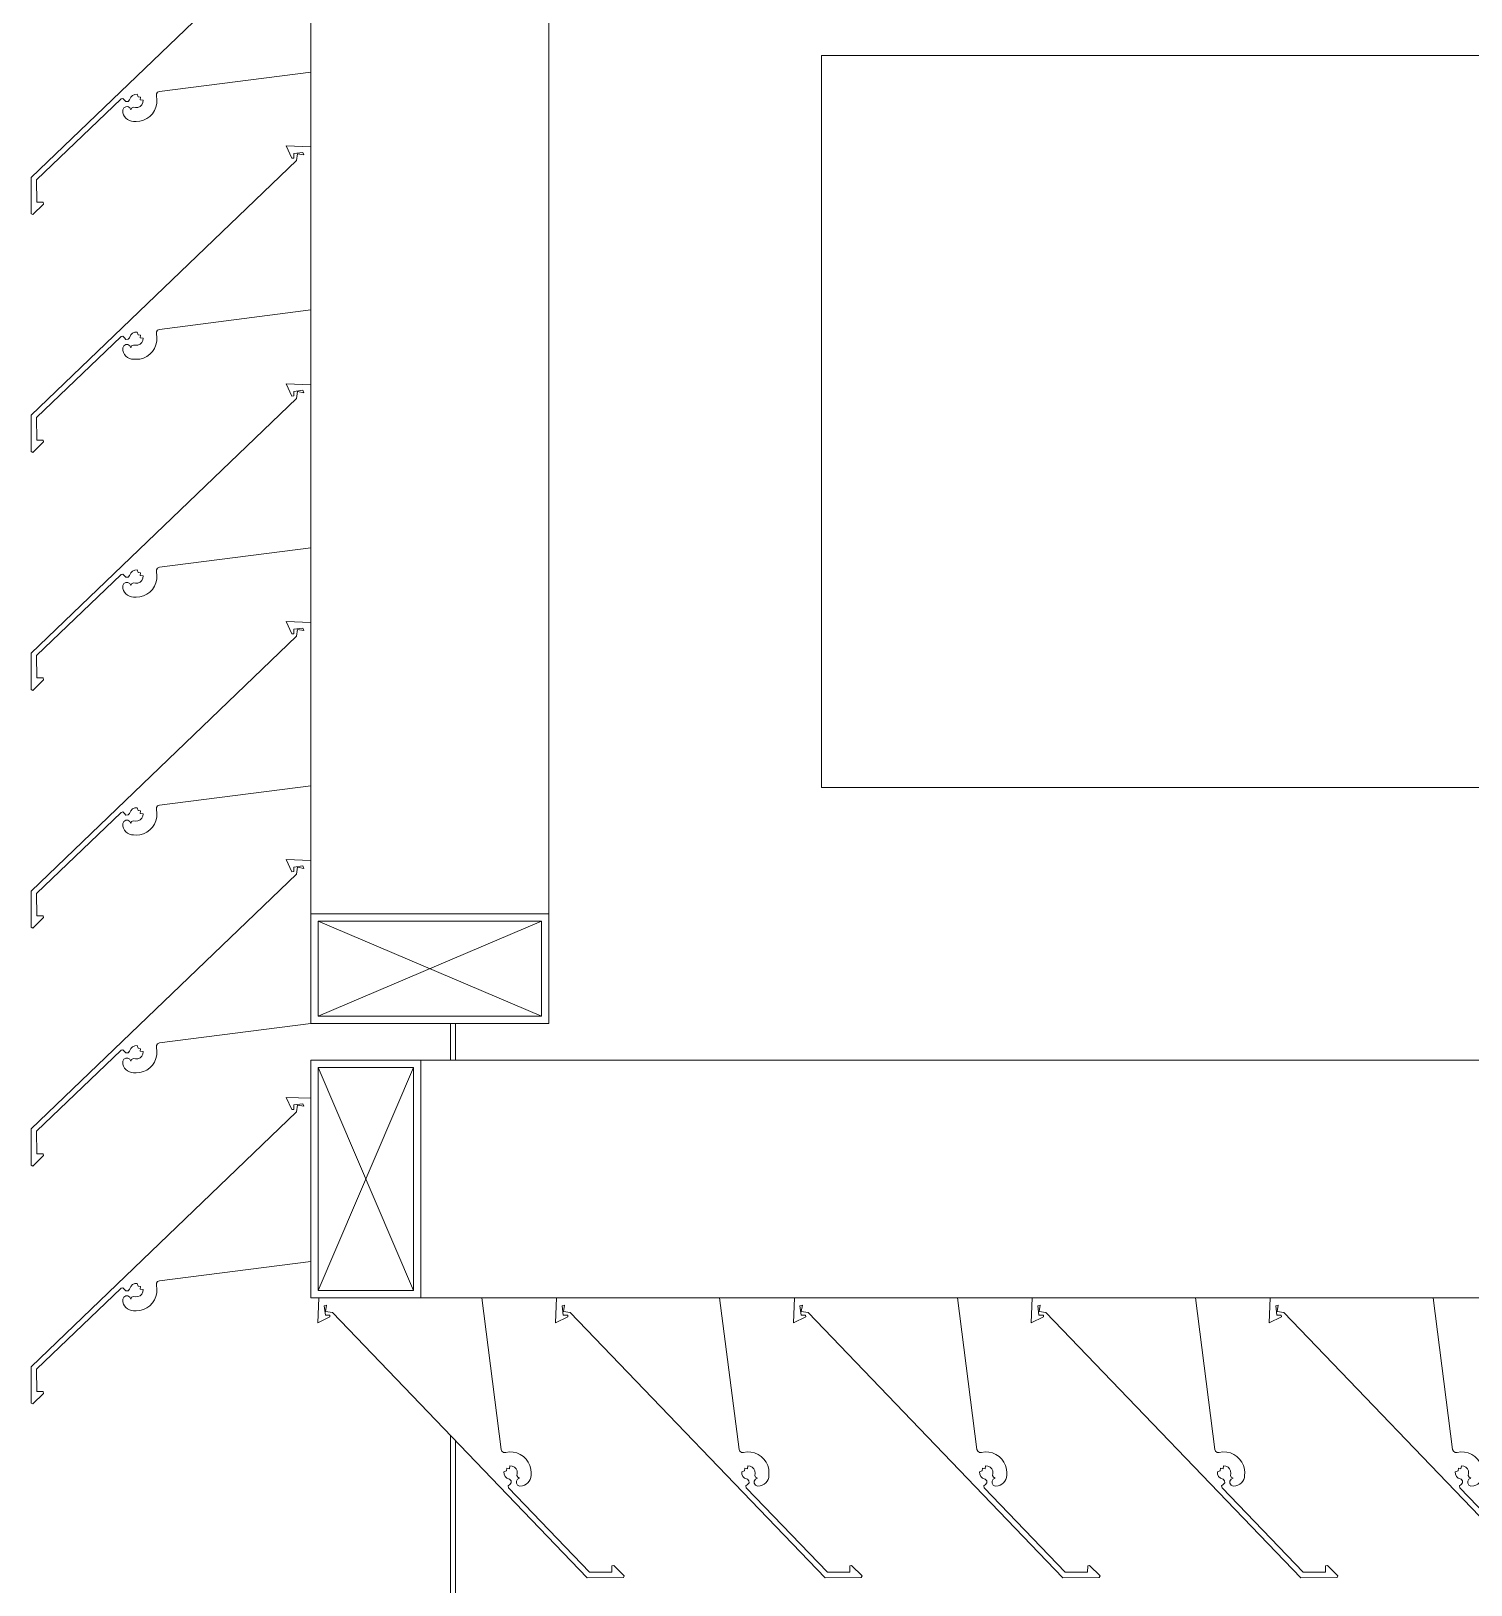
# Model space of a CAD drawing. Header units: millimetres. Extents: x -220592 to 404889, y -217665 to 38245.
# Drawn here: x 7597.922 to 7601.857, y -48119.704 to -48115.458 of the extents above; entities that cross this region are included whole.
import ezdxf

# ---------------------------------------------------------------- set-up
doc = ezdxf.new("R2010")
doc.units = ezdxf.units.MM
doc.linetypes.add('XKITLINE00', pattern=[0])
doc.layers.add('000 - 0_HIDE_OBJ_FRAMING_DEF_SUB_1', color=7, linetype='Continuous')
doc.layers.add('Part', color=7, linetype='Continuous', lineweight=0)

# ---------------------------------------------------------------- blocks, each defined once
blk = doc.blocks.new('*A13531')
at = {"layer": '000 - 0_HIDE_OBJ_FRAMING_DEF_SUB_1', "color": 7, "linetype": 'XKITLINE00', "lineweight": 0}
for p, q in [((-138.563334, 91.945101), (-138.563334, 92.045149)), ((-138.563334, 70.570805), (-138.563334, 90.904836))]:
    blk.add_line(p, q, dxfattribs=at)
blk = doc.blocks.new('*A13546')
at = {"layer": 'Part', "color": 7, "linetype": 'XKITLINE00', "lineweight": 0}
for p, q in [((-138.308652, 92.345149), (-138.308652, 100.525601)), ((-138.958652, 94.440731), (-138.958652, 94.645027)), ((-138.958652, 93.790731), (-138.958652, 93.995027)), ((-138.958652, 93.140731), (-138.958652, 93.345027)), ((-138.958652, 92.490731), (-138.958652, 92.695027))]:
    blk.add_line(p, q, dxfattribs=at)
blk = doc.blocks.new('*A13702')
at = {"layer": 'Part', "color": 7, "linetype": 'XKITLINE00', "lineweight": 0}
for p, q in [((-138.658479, 91.945101), (-130.637493, 91.945101)), ((-138.491671, 91.295101), (-138.287375, 91.295101)), ((-137.841671, 91.295101), (-137.637375, 91.295101)), ((-137.191671, 91.295101), (-136.987375, 91.295101)), ((-136.541671, 91.295101), (-136.337375, 91.295101)), ((-135.891671, 91.295101), (-135.687375, 91.295101))]:
    blk.add_line(p, q, dxfattribs=at)
blk = doc.blocks.new('*A13703')
at = {"layer": 'Part', "color": 7, "linetype": 'XKITLINE00', "lineweight": 0}
for p, q in [((-138.937367, 91.295291), (-138.939989, 91.227606)), ((-138.491697, 91.295299), (-138.937367, 91.295291)), ((-138.438667, 90.881293), (-138.491697, 91.295299)), ((-138.922245, 91.273376), (-138.915672, 91.275412)), ((-138.919105, 91.248393), (-138.922245, 91.273376)), ((-138.918576, 91.258396), (-138.915672, 91.275412)), ((-138.918576, 91.258396), (-138.900033, 91.255499)), ((-138.900033, 91.255499), (-138.203787, 90.530377)), ((-138.939989, 91.227606), (-138.906502, 91.243141)), ((-138.906914, 91.248264), (-138.919105, 91.248393)), ((-138.906502, 91.243141), (-138.906914, 91.248264)), ((-138.436477, 90.876218), (-138.438667, 90.881293)), ((-138.431925, 90.873081), (-138.436477, 90.876218)), ((-138.426403, 90.872842), (-138.431925, 90.873081)), ((-138.416269, 90.874328), (-138.426403, 90.872842)), ((-138.406033, 90.873953), (-138.416269, 90.874328)), ((-138.396034, 90.87173), (-138.406033, 90.873953)), ((-138.386604, 90.867732), (-138.396034, 90.87173)), ((-138.423979, 90.822634), (-138.423035, 90.829799)), ((-138.423035, 90.829799), (-138.415975, 90.828629)), ((-138.415975, 90.828629), (-138.414869, 90.836335)), ((-138.414869, 90.836335), (-138.408385, 90.835766)), ((-138.408385, 90.835766), (-138.402511, 90.832964)), ((-138.402511, 90.832964), (-138.397989, 90.828282)), ((-138.397989, 90.828282), (-138.395391, 90.822314)), ((-138.378054, 90.862092), (-138.386604, 90.867732)), ((-138.370667, 90.854996), (-138.378054, 90.862092)), ((-138.364689, 90.846679), (-138.370667, 90.854996)), ((-138.360316, 90.837417), (-138.364689, 90.846679)), ((-138.357693, 90.827516), (-138.360316, 90.837417)), ((-138.356908, 90.817303), (-138.357693, 90.827516)), ((-138.431369, 90.820312), (-138.423979, 90.822634)), ((-138.430947, 90.81364), (-138.431369, 90.820312)), ((-138.428157, 90.807564), (-138.430947, 90.81364)), ((-138.42337, 90.802897), (-138.428157, 90.807564)), ((-138.415797, 90.799783), (-138.42337, 90.802897)), ((-138.419915, 90.781587), (-138.415288, 90.785242)), ((-138.41164, 90.7956), (-138.415797, 90.799783)), ((-138.415288, 90.785242), (-138.411434, 90.789706)), ((-138.411434, 90.789706), (-138.41164, 90.7956)), ((-138.394036, 90.800113), (-138.397254, 90.794956)), ((-138.397254, 90.794956), (-138.397242, 90.788879)), ((-138.397242, 90.788879), (-138.394005, 90.783735)), ((-138.395047, 90.815814), (-138.395952, 90.809896)), ((-138.395952, 90.809896), (-138.393545, 90.805085)), ((-138.395391, 90.822314), (-138.395047, 90.815814)), ((-138.388564, 90.803055), (-138.394036, 90.800113)), ((-138.393545, 90.805085), (-138.388564, 90.803055)), ((-138.375265, 90.783326), (-138.370202, 90.78608)), ((-138.370202, 90.78608), (-138.365759, 90.789751)), ((-138.365759, 90.789751), (-138.362101, 90.794205)), ((-138.362101, 90.794205), (-138.359361, 90.799275)), ((-138.359361, 90.799275), (-138.357642, 90.804776)), ((-138.357642, 90.804776), (-138.357006, 90.810504)), ((-138.357006, 90.810504), (-138.356908, 90.817303)), ((-138.418823, 90.776428), (-138.419915, 90.781587)), ((-138.19742, 90.545412), (-138.418823, 90.776428)), ((-138.394005, 90.783735), (-138.388531, 90.781095)), ((-138.388531, 90.781095), (-138.380761, 90.781591)), ((-138.380761, 90.781591), (-138.375265, 90.783326)), ((-138.203787, 90.530377), (-138.104636, 90.53093)), ((-138.136074, 90.545755), (-138.19742, 90.545412)), ((-138.135977, 90.563175), (-138.136074, 90.545755)), ((-138.131056, 90.56426), (-138.135977, 90.563175)), ((-138.102167, 90.535611), (-138.131056, 90.56426)), ((-138.104636, 90.53093), (-138.102167, 90.535611))]:
    blk.add_line(p, q, dxfattribs=at)
blk = doc.blocks.new('*A13704')
at = {"layer": 'Part', "color": 7, "linetype": 'XKITLINE00', "lineweight": 0}
for p, q in [((-138.287367, 91.295291), (-138.289989, 91.227606)), ((-137.841697, 91.295299), (-138.287367, 91.295291)), ((-137.788667, 90.881293), (-137.841697, 91.295299)), ((-138.272245, 91.273376), (-138.265672, 91.275412)), ((-138.269105, 91.248393), (-138.272245, 91.273376)), ((-138.268576, 91.258396), (-138.265672, 91.275412)), ((-138.268576, 91.258396), (-138.250033, 91.255499)), ((-138.250033, 91.255499), (-137.553787, 90.530377)), ((-138.289989, 91.227606), (-138.256502, 91.243141)), ((-138.256914, 91.248264), (-138.269105, 91.248393)), ((-138.256502, 91.243141), (-138.256914, 91.248264)), ((-137.786477, 90.876218), (-137.788667, 90.881293)), ((-137.781925, 90.873081), (-137.786477, 90.876218)), ((-137.776403, 90.872842), (-137.781925, 90.873081)), ((-137.766269, 90.874328), (-137.776403, 90.872842)), ((-137.756033, 90.873953), (-137.766269, 90.874328)), ((-137.746034, 90.87173), (-137.756033, 90.873953)), ((-137.736604, 90.867732), (-137.746034, 90.87173)), ((-137.773979, 90.822634), (-137.773035, 90.829799)), ((-137.773035, 90.829799), (-137.765975, 90.828629)), ((-137.765975, 90.828629), (-137.764869, 90.836335)), ((-137.764869, 90.836335), (-137.758385, 90.835766)), ((-137.758385, 90.835766), (-137.752511, 90.832964)), ((-137.752511, 90.832964), (-137.747989, 90.828282)), ((-137.747989, 90.828282), (-137.745391, 90.822314)), ((-137.728054, 90.862092), (-137.736604, 90.867732)), ((-137.720667, 90.854996), (-137.728054, 90.862092)), ((-137.714689, 90.846679), (-137.720667, 90.854996)), ((-137.710316, 90.837417), (-137.714689, 90.846679)), ((-137.707693, 90.827516), (-137.710316, 90.837417)), ((-137.706908, 90.817303), (-137.707693, 90.827516)), ((-137.781369, 90.820312), (-137.773979, 90.822634)), ((-137.780947, 90.81364), (-137.781369, 90.820312)), ((-137.778157, 90.807564), (-137.780947, 90.81364)), ((-137.77337, 90.802897), (-137.778157, 90.807564)), ((-137.765797, 90.799783), (-137.77337, 90.802897)), ((-137.769915, 90.781587), (-137.765288, 90.785242)), ((-137.76164, 90.7956), (-137.765797, 90.799783)), ((-137.765288, 90.785242), (-137.761434, 90.789706)), ((-137.761434, 90.789706), (-137.76164, 90.7956)), ((-137.744036, 90.800113), (-137.747254, 90.794956)), ((-137.747254, 90.794956), (-137.747242, 90.788879)), ((-137.747242, 90.788879), (-137.744005, 90.783735)), ((-137.745047, 90.815814), (-137.745952, 90.809896)), ((-137.745952, 90.809896), (-137.743545, 90.805085)), ((-137.745391, 90.822314), (-137.745047, 90.815814)), ((-137.738564, 90.803055), (-137.744036, 90.800113)), ((-137.743545, 90.805085), (-137.738564, 90.803055)), ((-137.725265, 90.783326), (-137.720202, 90.78608)), ((-137.720202, 90.78608), (-137.715759, 90.789751)), ((-137.715759, 90.789751), (-137.712101, 90.794205)), ((-137.712101, 90.794205), (-137.709361, 90.799275)), ((-137.709361, 90.799275), (-137.707642, 90.804776)), ((-137.707642, 90.804776), (-137.707006, 90.810504)), ((-137.707006, 90.810504), (-137.706908, 90.817303)), ((-137.768823, 90.776428), (-137.769915, 90.781587)), ((-137.54742, 90.545412), (-137.768823, 90.776428)), ((-137.744005, 90.783735), (-137.738531, 90.781095)), ((-137.738531, 90.781095), (-137.730761, 90.781591)), ((-137.730761, 90.781591), (-137.725265, 90.783326)), ((-137.553787, 90.530377), (-137.454636, 90.53093)), ((-137.486074, 90.545755), (-137.54742, 90.545412)), ((-137.485977, 90.563175), (-137.486074, 90.545755)), ((-137.481056, 90.56426), (-137.485977, 90.563175)), ((-137.452167, 90.535611), (-137.481056, 90.56426)), ((-137.454636, 90.53093), (-137.452167, 90.535611))]:
    blk.add_line(p, q, dxfattribs=at)
blk = doc.blocks.new('*A13705')
at = {"layer": 'Part', "color": 7, "linetype": 'XKITLINE00', "lineweight": 0}
for p, q in [((-137.637367, 91.295291), (-137.639989, 91.227606)), ((-137.191697, 91.295299), (-137.637367, 91.295291)), ((-137.138667, 90.881293), (-137.191697, 91.295299)), ((-137.622245, 91.273376), (-137.615672, 91.275412)), ((-137.619105, 91.248393), (-137.622245, 91.273376)), ((-137.618576, 91.258396), (-137.615672, 91.275412)), ((-137.618576, 91.258396), (-137.600033, 91.255499)), ((-137.600033, 91.255499), (-136.903787, 90.530377)), ((-137.639989, 91.227606), (-137.606502, 91.243141)), ((-137.606914, 91.248264), (-137.619105, 91.248393)), ((-137.606502, 91.243141), (-137.606914, 91.248264)), ((-137.136477, 90.876218), (-137.138667, 90.881293)), ((-137.131925, 90.873081), (-137.136477, 90.876218)), ((-137.126403, 90.872842), (-137.131925, 90.873081)), ((-137.116269, 90.874328), (-137.126403, 90.872842)), ((-137.106033, 90.873953), (-137.116269, 90.874328)), ((-137.096034, 90.87173), (-137.106033, 90.873953)), ((-137.086604, 90.867732), (-137.096034, 90.87173)), ((-137.123979, 90.822634), (-137.123035, 90.829799)), ((-137.123035, 90.829799), (-137.115975, 90.828629)), ((-137.115975, 90.828629), (-137.114869, 90.836335)), ((-137.114869, 90.836335), (-137.108385, 90.835766)), ((-137.108385, 90.835766), (-137.102511, 90.832964)), ((-137.102511, 90.832964), (-137.097989, 90.828282)), ((-137.097989, 90.828282), (-137.095391, 90.822314)), ((-137.078054, 90.862092), (-137.086604, 90.867732)), ((-137.070667, 90.854996), (-137.078054, 90.862092)), ((-137.064689, 90.846679), (-137.070667, 90.854996)), ((-137.060316, 90.837417), (-137.064689, 90.846679)), ((-137.057693, 90.827516), (-137.060316, 90.837417)), ((-137.056908, 90.817303), (-137.057693, 90.827516)), ((-137.131369, 90.820312), (-137.123979, 90.822634)), ((-137.130947, 90.81364), (-137.131369, 90.820312)), ((-137.128157, 90.807564), (-137.130947, 90.81364)), ((-137.12337, 90.802897), (-137.128157, 90.807564)), ((-137.115797, 90.799783), (-137.12337, 90.802897)), ((-137.119915, 90.781587), (-137.115288, 90.785242)), ((-137.11164, 90.7956), (-137.115797, 90.799783)), ((-137.115288, 90.785242), (-137.111434, 90.789706)), ((-137.111434, 90.789706), (-137.11164, 90.7956)), ((-137.094036, 90.800113), (-137.097254, 90.794956)), ((-137.097254, 90.794956), (-137.097242, 90.788879)), ((-137.097242, 90.788879), (-137.094005, 90.783735)), ((-137.095047, 90.815814), (-137.095952, 90.809896)), ((-137.095952, 90.809896), (-137.093545, 90.805085)), ((-137.095391, 90.822314), (-137.095047, 90.815814)), ((-137.088564, 90.803055), (-137.094036, 90.800113)), ((-137.093545, 90.805085), (-137.088564, 90.803055)), ((-137.075265, 90.783326), (-137.070202, 90.78608)), ((-137.070202, 90.78608), (-137.065759, 90.789751)), ((-137.065759, 90.789751), (-137.062101, 90.794205)), ((-137.062101, 90.794205), (-137.059361, 90.799275)), ((-137.059361, 90.799275), (-137.057642, 90.804776)), ((-137.057642, 90.804776), (-137.057006, 90.810504)), ((-137.057006, 90.810504), (-137.056908, 90.817303)), ((-137.118823, 90.776428), (-137.119915, 90.781587)), ((-136.89742, 90.545412), (-137.118823, 90.776428)), ((-137.094005, 90.783735), (-137.088531, 90.781095)), ((-137.088531, 90.781095), (-137.080761, 90.781591)), ((-137.080761, 90.781591), (-137.075265, 90.783326)), ((-136.903787, 90.530377), (-136.804636, 90.53093)), ((-136.836074, 90.545755), (-136.89742, 90.545412)), ((-136.835977, 90.563175), (-136.836074, 90.545755)), ((-136.831056, 90.56426), (-136.835977, 90.563175)), ((-136.802167, 90.535611), (-136.831056, 90.56426)), ((-136.804636, 90.53093), (-136.802167, 90.535611))]:
    blk.add_line(p, q, dxfattribs=at)
blk = doc.blocks.new('*A13706')
at = {"layer": 'Part', "color": 7, "linetype": 'XKITLINE00', "lineweight": 0}
for p, q in [((-136.987367, 91.295291), (-136.989989, 91.227606)), ((-136.541697, 91.295299), (-136.987367, 91.295291)), ((-136.488667, 90.881293), (-136.541697, 91.295299)), ((-136.972245, 91.273376), (-136.965672, 91.275412)), ((-136.969105, 91.248393), (-136.972245, 91.273376)), ((-136.968576, 91.258396), (-136.965672, 91.275412)), ((-136.968576, 91.258396), (-136.950033, 91.255499)), ((-136.950033, 91.255499), (-136.253787, 90.530377)), ((-136.989989, 91.227606), (-136.956502, 91.243141)), ((-136.956914, 91.248264), (-136.969105, 91.248393)), ((-136.956502, 91.243141), (-136.956914, 91.248264)), ((-136.486477, 90.876218), (-136.488667, 90.881293)), ((-136.481925, 90.873081), (-136.486477, 90.876218)), ((-136.476403, 90.872842), (-136.481925, 90.873081)), ((-136.466269, 90.874328), (-136.476403, 90.872842)), ((-136.456033, 90.873953), (-136.466269, 90.874328)), ((-136.446034, 90.87173), (-136.456033, 90.873953)), ((-136.436604, 90.867732), (-136.446034, 90.87173)), ((-136.473979, 90.822634), (-136.473035, 90.829799)), ((-136.473035, 90.829799), (-136.465975, 90.828629)), ((-136.465975, 90.828629), (-136.464869, 90.836335)), ((-136.464869, 90.836335), (-136.458385, 90.835766)), ((-136.458385, 90.835766), (-136.452511, 90.832964)), ((-136.452511, 90.832964), (-136.447989, 90.828282)), ((-136.447989, 90.828282), (-136.445391, 90.822314)), ((-136.428054, 90.862092), (-136.436604, 90.867732)), ((-136.420667, 90.854996), (-136.428054, 90.862092)), ((-136.414689, 90.846679), (-136.420667, 90.854996)), ((-136.410316, 90.837417), (-136.414689, 90.846679)), ((-136.407693, 90.827516), (-136.410316, 90.837417)), ((-136.406908, 90.817303), (-136.407693, 90.827516)), ((-136.481369, 90.820312), (-136.473979, 90.822634)), ((-136.480947, 90.81364), (-136.481369, 90.820312)), ((-136.478157, 90.807564), (-136.480947, 90.81364)), ((-136.47337, 90.802897), (-136.478157, 90.807564)), ((-136.465797, 90.799783), (-136.47337, 90.802897)), ((-136.469915, 90.781587), (-136.465288, 90.785242)), ((-136.46164, 90.7956), (-136.465797, 90.799783)), ((-136.465288, 90.785242), (-136.461434, 90.789706)), ((-136.461434, 90.789706), (-136.46164, 90.7956)), ((-136.444036, 90.800113), (-136.447254, 90.794956)), ((-136.447254, 90.794956), (-136.447242, 90.788879)), ((-136.447242, 90.788879), (-136.444005, 90.783735)), ((-136.445047, 90.815814), (-136.445952, 90.809896)), ((-136.445952, 90.809896), (-136.443545, 90.805085)), ((-136.445391, 90.822314), (-136.445047, 90.815814)), ((-136.438564, 90.803055), (-136.444036, 90.800113)), ((-136.443545, 90.805085), (-136.438564, 90.803055)), ((-136.425265, 90.783326), (-136.420202, 90.78608)), ((-136.420202, 90.78608), (-136.415759, 90.789751)), ((-136.415759, 90.789751), (-136.412101, 90.794205)), ((-136.412101, 90.794205), (-136.409361, 90.799275)), ((-136.409361, 90.799275), (-136.407642, 90.804776)), ((-136.407642, 90.804776), (-136.407006, 90.810504)), ((-136.407006, 90.810504), (-136.406908, 90.817303)), ((-136.468823, 90.776428), (-136.469915, 90.781587)), ((-136.24742, 90.545412), (-136.468823, 90.776428)), ((-136.444005, 90.783735), (-136.438531, 90.781095)), ((-136.438531, 90.781095), (-136.430761, 90.781591)), ((-136.430761, 90.781591), (-136.425265, 90.783326)), ((-136.253787, 90.530377), (-136.154636, 90.53093)), ((-136.186074, 90.545755), (-136.24742, 90.545412)), ((-136.185977, 90.563175), (-136.186074, 90.545755)), ((-136.181056, 90.56426), (-136.185977, 90.563175)), ((-136.152167, 90.535611), (-136.181056, 90.56426)), ((-136.154636, 90.53093), (-136.152167, 90.535611))]:
    blk.add_line(p, q, dxfattribs=at)
blk = doc.blocks.new('*A13707')
at = {"layer": 'Part', "color": 7, "linetype": 'XKITLINE00', "lineweight": 0}
for p, q in [((-136.337367, 91.295291), (-136.339989, 91.227606)), ((-135.891697, 91.295299), (-136.337367, 91.295291)), ((-135.838667, 90.881293), (-135.891697, 91.295299)), ((-136.322245, 91.273376), (-136.315672, 91.275412)), ((-136.319105, 91.248393), (-136.322245, 91.273376)), ((-136.318576, 91.258396), (-136.315672, 91.275412)), ((-136.318576, 91.258396), (-136.300033, 91.255499)), ((-136.300033, 91.255499), (-135.603787, 90.530377)), ((-136.339989, 91.227606), (-136.306502, 91.243141)), ((-136.306914, 91.248264), (-136.319105, 91.248393)), ((-136.306502, 91.243141), (-136.306914, 91.248264)), ((-135.836477, 90.876218), (-135.838667, 90.881293)), ((-135.831925, 90.873081), (-135.836477, 90.876218)), ((-135.826403, 90.872842), (-135.831925, 90.873081)), ((-135.816269, 90.874328), (-135.826403, 90.872842)), ((-135.806033, 90.873953), (-135.816269, 90.874328)), ((-135.796034, 90.87173), (-135.806033, 90.873953)), ((-135.786604, 90.867732), (-135.796034, 90.87173)), ((-135.823979, 90.822634), (-135.823035, 90.829799)), ((-135.823035, 90.829799), (-135.815975, 90.828629)), ((-135.815975, 90.828629), (-135.814869, 90.836335)), ((-135.814869, 90.836335), (-135.808385, 90.835766)), ((-135.808385, 90.835766), (-135.802511, 90.832964)), ((-135.802511, 90.832964), (-135.797989, 90.828282)), ((-135.797989, 90.828282), (-135.795391, 90.822314)), ((-135.778054, 90.862092), (-135.786604, 90.867732)), ((-135.770667, 90.854996), (-135.778054, 90.862092)), ((-135.764689, 90.846679), (-135.770667, 90.854996)), ((-135.760316, 90.837417), (-135.764689, 90.846679)), ((-135.757693, 90.827516), (-135.760316, 90.837417)), ((-135.756908, 90.817303), (-135.757693, 90.827516)), ((-135.831369, 90.820312), (-135.823979, 90.822634)), ((-135.830947, 90.81364), (-135.831369, 90.820312)), ((-135.828157, 90.807564), (-135.830947, 90.81364)), ((-135.82337, 90.802897), (-135.828157, 90.807564)), ((-135.815797, 90.799783), (-135.82337, 90.802897)), ((-135.819915, 90.781587), (-135.815288, 90.785242)), ((-135.81164, 90.7956), (-135.815797, 90.799783)), ((-135.815288, 90.785242), (-135.811434, 90.789706)), ((-135.811434, 90.789706), (-135.81164, 90.7956)), ((-135.794036, 90.800113), (-135.797254, 90.794956)), ((-135.797254, 90.794956), (-135.797242, 90.788879)), ((-135.797242, 90.788879), (-135.794005, 90.783735)), ((-135.795047, 90.815814), (-135.795952, 90.809896)), ((-135.795952, 90.809896), (-135.793545, 90.805085)), ((-135.795391, 90.822314), (-135.795047, 90.815814)), ((-135.788564, 90.803055), (-135.794036, 90.800113)), ((-135.793545, 90.805085), (-135.788564, 90.803055)), ((-135.775265, 90.783326), (-135.770202, 90.78608)), ((-135.770202, 90.78608), (-135.765759, 90.789751)), ((-135.765759, 90.789751), (-135.762101, 90.794205)), ((-135.762101, 90.794205), (-135.759361, 90.799275)), ((-135.759361, 90.799275), (-135.757642, 90.804776)), ((-135.757642, 90.804776), (-135.757006, 90.810504)), ((-135.757006, 90.810504), (-135.756908, 90.817303)), ((-135.818823, 90.776428), (-135.819915, 90.781587)), ((-135.59742, 90.545412), (-135.818823, 90.776428)), ((-135.794005, 90.783735), (-135.788531, 90.781095)), ((-135.788531, 90.781095), (-135.780761, 90.781591)), ((-135.780761, 90.781591), (-135.775265, 90.783326)), ((-135.603787, 90.530377), (-135.504636, 90.53093)), ((-135.536074, 90.545755), (-135.59742, 90.545412)), ((-135.535977, 90.563175), (-135.536074, 90.545755)), ((-135.531056, 90.56426), (-135.535977, 90.563175)), ((-135.502167, 90.535611), (-135.531056, 90.56426)), ((-135.504636, 90.53093), (-135.502167, 90.535611))]:
    blk.add_line(p, q, dxfattribs=at)
blk = doc.blocks.new('*A13713')
at = {"layer": '000 - 0_HIDE_OBJ_FRAMING_DEF_SUB_1', "color": 7, "linetype": 'XKITLINE00', "lineweight": 0}
for p, q in [((-135.563334, 94.690337), (-137.563334, 94.690337)), ((-137.563334, 94.690337), (-137.563334, 92.690337)), ((-137.563334, 92.690337), (-135.563334, 92.690337))]:
    blk.add_line(p, q, dxfattribs=at)
blk = doc.blocks.new('*A13867')
at = {"layer": 'Part', "color": 7, "linetype": 'XKITLINE00', "lineweight": 0}
for p, q in [((-138.577448, 91.945101), (-138.577448, 92.045149)), ((-138.577448, 70.570805), (-138.577448, 90.919535))]:
    blk.add_line(p, q, dxfattribs=at)
blk = doc.blocks.new('*A13870')
at = {"layer": 'Part', "color": 7, "linetype": 'XKITLINE00', "lineweight": 0}
for p, q in [((-138.958462, 92.490723), (-139.026148, 92.493345)), ((-139.026148, 92.493345), (-139.010613, 92.459858)), ((-138.958455, 92.045053), (-138.958462, 92.490723)), ((-138.998255, 92.453389), (-139.723377, 91.757143)), ((-139.010613, 92.459858), (-139.00549, 92.46027)), ((-139.00549, 92.46027), (-139.005361, 92.472461)), ((-139.005361, 92.472461), (-138.980378, 92.475601)), ((-138.995358, 92.471932), (-138.998255, 92.453389)), ((-138.995358, 92.471932), (-138.978342, 92.469028)), ((-138.980378, 92.475601), (-138.978342, 92.469028)), ((-139.372461, 91.992023), (-138.958455, 92.045053)), ((-139.477326, 91.972179), (-139.472166, 91.973271)), ((-139.472166, 91.973271), (-139.468512, 91.968644)), ((-139.453971, 91.969153), (-139.450857, 91.976726)), ((-139.450857, 91.976726), (-139.44619, 91.981513)), ((-139.44619, 91.981513), (-139.440114, 91.984303)), ((-139.440114, 91.984303), (-139.433442, 91.984725)), ((-139.433442, 91.984725), (-139.43112, 91.977335)), ((-139.43112, 91.977335), (-139.423955, 91.976391)), ((-139.423955, 91.976391), (-139.425124, 91.969331)), ((-139.380912, 91.979759), (-139.380672, 91.985281)), ((-139.379426, 91.969625), (-139.380912, 91.979759)), ((-139.380672, 91.985281), (-139.377536, 91.989833)), ((-139.377536, 91.989833), (-139.372461, 91.992023)), ((-139.708341, 91.750776), (-139.477326, 91.972179)), ((-139.470019, 91.947361), (-139.472659, 91.941887)), ((-139.472659, 91.941887), (-139.472163, 91.934117)), ((-139.472163, 91.934117), (-139.470428, 91.928621)), ((-139.464875, 91.950598), (-139.470019, 91.947361)), ((-139.468512, 91.968644), (-139.464048, 91.96479)), ((-139.458797, 91.95061), (-139.464875, 91.950598)), ((-139.464048, 91.96479), (-139.458154, 91.964996)), ((-139.453641, 91.947392), (-139.458797, 91.95061)), ((-139.458154, 91.964996), (-139.453971, 91.969153)), ((-139.450699, 91.94192), (-139.453641, 91.947392)), ((-139.448669, 91.946901), (-139.450699, 91.94192)), ((-139.443858, 91.949308), (-139.448669, 91.946901)), ((-139.43794, 91.948403), (-139.443858, 91.949308)), ((-139.43144, 91.948747), (-139.43794, 91.948403)), ((-139.425472, 91.951345), (-139.43144, 91.948747)), ((-139.42079, 91.955867), (-139.425472, 91.951345)), ((-139.425124, 91.969331), (-139.417418, 91.968225)), ((-139.417988, 91.961741), (-139.42079, 91.955867)), ((-139.417418, 91.968225), (-139.417988, 91.961741)), ((-139.398758, 91.924023), (-139.391662, 91.93141)), ((-139.391662, 91.93141), (-139.386022, 91.93996)), ((-139.386022, 91.93996), (-139.382024, 91.94939)), ((-139.382024, 91.94939), (-139.379801, 91.959389)), ((-139.379801, 91.959389), (-139.379426, 91.969625)), ((-139.470428, 91.928621), (-139.467674, 91.923558)), ((-139.467674, 91.923558), (-139.464002, 91.919115)), ((-139.464002, 91.919115), (-139.459549, 91.915457)), ((-139.459549, 91.915457), (-139.454479, 91.912717)), ((-139.454479, 91.912717), (-139.448978, 91.910998)), ((-139.448978, 91.910998), (-139.44325, 91.910362)), ((-139.44325, 91.910362), (-139.436451, 91.910264)), ((-139.436451, 91.910264), (-139.426238, 91.911049)), ((-139.426238, 91.911049), (-139.416337, 91.913672)), ((-139.416337, 91.913672), (-139.407074, 91.918045)), ((-139.407074, 91.918045), (-139.398758, 91.924023)), ((-139.723377, 91.757143), (-139.722824, 91.657992)), ((-139.707999, 91.68943), (-139.708341, 91.750776)), ((-139.718143, 91.655523), (-139.689494, 91.684412)), ((-139.690579, 91.689333), (-139.707999, 91.68943)), ((-139.689494, 91.684412), (-139.690579, 91.689333)), ((-139.722824, 91.657992), (-139.718143, 91.655523))]:
    blk.add_line(p, q, dxfattribs=at)
blk = doc.blocks.new('*A13871')
at = {"layer": 'Part', "color": 7, "linetype": 'XKITLINE00', "lineweight": 0}
for p, q in [((-138.958462, 93.140723), (-139.026148, 93.143345)), ((-139.026148, 93.143345), (-139.010613, 93.109858)), ((-139.00549, 93.11027), (-139.005361, 93.122461)), ((-139.005361, 93.122461), (-138.980378, 93.125601)), ((-138.995358, 93.121932), (-138.998255, 93.103389)), ((-138.995358, 93.121932), (-138.978342, 93.119028)), ((-138.980378, 93.125601), (-138.978342, 93.119028)), ((-138.958455, 92.695053), (-138.958462, 93.140723)), ((-138.998255, 93.103389), (-139.723377, 92.407143)), ((-139.010613, 93.109858), (-139.00549, 93.11027)), ((-139.372461, 92.642023), (-138.958455, 92.695053)), ((-139.708341, 92.400776), (-139.477326, 92.622179)), ((-139.477326, 92.622179), (-139.472166, 92.623271)), ((-139.472166, 92.623271), (-139.468512, 92.618644)), ((-139.468512, 92.618644), (-139.464048, 92.61479)), ((-139.464048, 92.61479), (-139.458154, 92.614996)), ((-139.458154, 92.614996), (-139.453971, 92.619153)), ((-139.453971, 92.619153), (-139.450857, 92.626726)), ((-139.450857, 92.626726), (-139.44619, 92.631513)), ((-139.44619, 92.631513), (-139.440114, 92.634303)), ((-139.440114, 92.634303), (-139.433442, 92.634725)), ((-139.433442, 92.634725), (-139.43112, 92.627335)), ((-139.43112, 92.627335), (-139.423955, 92.626391)), ((-139.423955, 92.626391), (-139.425124, 92.619331)), ((-139.425124, 92.619331), (-139.417418, 92.618225)), ((-139.417988, 92.611741), (-139.42079, 92.605867)), ((-139.417418, 92.618225), (-139.417988, 92.611741)), ((-139.380912, 92.629759), (-139.380672, 92.635281)), ((-139.379426, 92.619625), (-139.380912, 92.629759)), ((-139.380672, 92.635281), (-139.377536, 92.639833)), ((-139.379801, 92.609389), (-139.379426, 92.619625)), ((-139.377536, 92.639833), (-139.372461, 92.642023)), ((-139.470019, 92.597361), (-139.472659, 92.591887)), ((-139.472659, 92.591887), (-139.472163, 92.584117)), ((-139.472163, 92.584117), (-139.470428, 92.578621)), ((-139.470428, 92.578621), (-139.467674, 92.573558)), ((-139.464875, 92.600598), (-139.470019, 92.597361)), ((-139.467674, 92.573558), (-139.464002, 92.569115)), ((-139.458797, 92.60061), (-139.464875, 92.600598)), ((-139.464002, 92.569115), (-139.459549, 92.565457)), ((-139.453641, 92.597392), (-139.458797, 92.60061)), ((-139.450699, 92.59192), (-139.453641, 92.597392)), ((-139.448669, 92.596901), (-139.450699, 92.59192)), ((-139.443858, 92.599308), (-139.448669, 92.596901)), ((-139.43794, 92.598403), (-139.443858, 92.599308)), ((-139.43144, 92.598747), (-139.43794, 92.598403)), ((-139.425472, 92.601345), (-139.43144, 92.598747)), ((-139.42079, 92.605867), (-139.425472, 92.601345)), ((-139.416337, 92.563672), (-139.407074, 92.568045)), ((-139.407074, 92.568045), (-139.398758, 92.574023)), ((-139.398758, 92.574023), (-139.391662, 92.58141)), ((-139.391662, 92.58141), (-139.386022, 92.58996)), ((-139.386022, 92.58996), (-139.382024, 92.59939)), ((-139.382024, 92.59939), (-139.379801, 92.609389)), ((-139.459549, 92.565457), (-139.454479, 92.562717)), ((-139.454479, 92.562717), (-139.448978, 92.560998)), ((-139.448978, 92.560998), (-139.44325, 92.560362)), ((-139.44325, 92.560362), (-139.436451, 92.560264)), ((-139.436451, 92.560264), (-139.426238, 92.561049)), ((-139.426238, 92.561049), (-139.416337, 92.563672)), ((-139.723377, 92.407143), (-139.722824, 92.307992)), ((-139.707999, 92.33943), (-139.708341, 92.400776)), ((-139.718143, 92.305523), (-139.689494, 92.334412)), ((-139.690579, 92.339333), (-139.707999, 92.33943)), ((-139.689494, 92.334412), (-139.690579, 92.339333)), ((-139.722824, 92.307992), (-139.718143, 92.305523))]:
    blk.add_line(p, q, dxfattribs=at)
blk = doc.blocks.new('*A13872')
at = {"layer": 'Part', "color": 7, "linetype": 'XKITLINE00', "lineweight": 0}
for p, q in [((-138.958462, 93.790723), (-139.026148, 93.793345)), ((-139.026148, 93.793345), (-139.010613, 93.759858)), ((-139.010613, 93.759858), (-139.00549, 93.76027)), ((-139.00549, 93.76027), (-139.005361, 93.772461)), ((-139.005361, 93.772461), (-138.980378, 93.775601)), ((-138.995358, 93.771932), (-138.998255, 93.753389)), ((-138.995358, 93.771932), (-138.978342, 93.769028)), ((-138.980378, 93.775601), (-138.978342, 93.769028)), ((-138.958455, 93.345053), (-138.958462, 93.790723)), ((-138.998255, 93.753389), (-139.723377, 93.057143)), ((-139.372461, 93.292023), (-138.958455, 93.345053)), ((-139.380672, 93.285281), (-139.377536, 93.289833)), ((-139.377536, 93.289833), (-139.372461, 93.292023)), ((-139.708341, 93.050776), (-139.477326, 93.272179)), ((-139.477326, 93.272179), (-139.472166, 93.273271)), ((-139.470019, 93.247361), (-139.472659, 93.241887)), ((-139.472166, 93.273271), (-139.468512, 93.268644)), ((-139.464875, 93.250598), (-139.470019, 93.247361)), ((-139.468512, 93.268644), (-139.464048, 93.26479)), ((-139.458797, 93.25061), (-139.464875, 93.250598)), ((-139.464048, 93.26479), (-139.458154, 93.264996)), ((-139.453641, 93.247392), (-139.458797, 93.25061)), ((-139.458154, 93.264996), (-139.453971, 93.269153)), ((-139.453971, 93.269153), (-139.450857, 93.276726)), ((-139.450699, 93.24192), (-139.453641, 93.247392)), ((-139.450857, 93.276726), (-139.44619, 93.281513)), ((-139.448669, 93.246901), (-139.450699, 93.24192)), ((-139.443858, 93.249308), (-139.448669, 93.246901)), ((-139.44619, 93.281513), (-139.440114, 93.284303)), ((-139.43794, 93.248403), (-139.443858, 93.249308)), ((-139.440114, 93.284303), (-139.433442, 93.284725)), ((-139.43144, 93.248747), (-139.43794, 93.248403)), ((-139.433442, 93.284725), (-139.43112, 93.277335)), ((-139.425472, 93.251345), (-139.43144, 93.248747)), ((-139.43112, 93.277335), (-139.423955, 93.276391)), ((-139.42079, 93.255867), (-139.425472, 93.251345)), ((-139.423955, 93.276391), (-139.425124, 93.269331)), ((-139.425124, 93.269331), (-139.417418, 93.268225)), ((-139.417988, 93.261741), (-139.42079, 93.255867)), ((-139.417418, 93.268225), (-139.417988, 93.261741)), ((-139.386022, 93.23996), (-139.382024, 93.24939)), ((-139.382024, 93.24939), (-139.379801, 93.259389)), ((-139.380912, 93.279759), (-139.380672, 93.285281)), ((-139.379426, 93.269625), (-139.380912, 93.279759)), ((-139.379801, 93.259389), (-139.379426, 93.269625)), ((-139.472659, 93.241887), (-139.472163, 93.234117)), ((-139.472163, 93.234117), (-139.470428, 93.228621)), ((-139.470428, 93.228621), (-139.467674, 93.223558)), ((-139.467674, 93.223558), (-139.464002, 93.219115)), ((-139.464002, 93.219115), (-139.459549, 93.215457)), ((-139.459549, 93.215457), (-139.454479, 93.212717)), ((-139.454479, 93.212717), (-139.448978, 93.210998)), ((-139.448978, 93.210998), (-139.44325, 93.210362)), ((-139.44325, 93.210362), (-139.436451, 93.210264)), ((-139.436451, 93.210264), (-139.426238, 93.211049)), ((-139.426238, 93.211049), (-139.416337, 93.213672)), ((-139.416337, 93.213672), (-139.407074, 93.218045)), ((-139.407074, 93.218045), (-139.398758, 93.224023)), ((-139.398758, 93.224023), (-139.391662, 93.23141)), ((-139.391662, 93.23141), (-139.386022, 93.23996)), ((-139.723377, 93.057143), (-139.722824, 92.957992)), ((-139.707999, 92.98943), (-139.708341, 93.050776)), ((-139.722824, 92.957992), (-139.718143, 92.955523)), ((-139.718143, 92.955523), (-139.689494, 92.984412)), ((-139.690579, 92.989333), (-139.707999, 92.98943)), ((-139.689494, 92.984412), (-139.690579, 92.989333))]:
    blk.add_line(p, q, dxfattribs=at)
blk = doc.blocks.new('*A13873')
at = {"layer": 'Part', "color": 7, "linetype": 'XKITLINE00', "lineweight": 0}
for p, q in [((-138.958462, 94.440723), (-139.026148, 94.443345)), ((-139.026148, 94.443345), (-139.010613, 94.409858)), ((-138.958455, 93.995053), (-138.958462, 94.440723)), ((-138.998255, 94.403389), (-139.723377, 93.707143)), ((-139.010613, 94.409858), (-139.00549, 94.41027)), ((-139.00549, 94.41027), (-139.005361, 94.422461)), ((-139.005361, 94.422461), (-138.980378, 94.425601)), ((-138.995358, 94.421932), (-138.998255, 94.403389)), ((-138.995358, 94.421932), (-138.978342, 94.419028)), ((-138.980378, 94.425601), (-138.978342, 94.419028)), ((-139.372461, 93.942023), (-138.958455, 93.995053)), ((-139.453971, 93.919153), (-139.450857, 93.926726)), ((-139.450857, 93.926726), (-139.44619, 93.931513)), ((-139.44619, 93.931513), (-139.440114, 93.934303)), ((-139.440114, 93.934303), (-139.433442, 93.934725)), ((-139.433442, 93.934725), (-139.43112, 93.927335)), ((-139.43112, 93.927335), (-139.423955, 93.926391)), ((-139.423955, 93.926391), (-139.425124, 93.919331)), ((-139.380912, 93.929759), (-139.380672, 93.935281)), ((-139.379426, 93.919625), (-139.380912, 93.929759)), ((-139.380672, 93.935281), (-139.377536, 93.939833)), ((-139.377536, 93.939833), (-139.372461, 93.942023)), ((-139.708341, 93.700776), (-139.477326, 93.922179)), ((-139.477326, 93.922179), (-139.472166, 93.923271)), ((-139.470019, 93.897361), (-139.472659, 93.891887)), ((-139.472659, 93.891887), (-139.472163, 93.884117)), ((-139.472166, 93.923271), (-139.468512, 93.918644)), ((-139.472163, 93.884117), (-139.470428, 93.878621)), ((-139.464875, 93.900598), (-139.470019, 93.897361)), ((-139.468512, 93.918644), (-139.464048, 93.91479)), ((-139.458797, 93.90061), (-139.464875, 93.900598)), ((-139.464048, 93.91479), (-139.458154, 93.914996)), ((-139.453641, 93.897392), (-139.458797, 93.90061)), ((-139.458154, 93.914996), (-139.453971, 93.919153)), ((-139.450699, 93.89192), (-139.453641, 93.897392)), ((-139.448669, 93.896901), (-139.450699, 93.89192)), ((-139.443858, 93.899308), (-139.448669, 93.896901)), ((-139.43794, 93.898403), (-139.443858, 93.899308)), ((-139.43144, 93.898747), (-139.43794, 93.898403)), ((-139.425472, 93.901345), (-139.43144, 93.898747)), ((-139.42079, 93.905867), (-139.425472, 93.901345)), ((-139.425124, 93.919331), (-139.417418, 93.918225)), ((-139.417988, 93.911741), (-139.42079, 93.905867)), ((-139.417418, 93.918225), (-139.417988, 93.911741)), ((-139.391662, 93.88141), (-139.386022, 93.88996)), ((-139.386022, 93.88996), (-139.382024, 93.89939)), ((-139.382024, 93.89939), (-139.379801, 93.909389)), ((-139.379801, 93.909389), (-139.379426, 93.919625)), ((-139.470428, 93.878621), (-139.467674, 93.873558)), ((-139.467674, 93.873558), (-139.464002, 93.869115)), ((-139.464002, 93.869115), (-139.459549, 93.865457)), ((-139.459549, 93.865457), (-139.454479, 93.862717)), ((-139.454479, 93.862717), (-139.448978, 93.860998)), ((-139.448978, 93.860998), (-139.44325, 93.860362)), ((-139.44325, 93.860362), (-139.436451, 93.860264)), ((-139.436451, 93.860264), (-139.426238, 93.861049)), ((-139.426238, 93.861049), (-139.416337, 93.863672)), ((-139.416337, 93.863672), (-139.407074, 93.868045)), ((-139.407074, 93.868045), (-139.398758, 93.874023)), ((-139.398758, 93.874023), (-139.391662, 93.88141)), ((-139.723377, 93.707143), (-139.722824, 93.607992)), ((-139.707999, 93.63943), (-139.708341, 93.700776)), ((-139.718143, 93.605523), (-139.689494, 93.634412)), ((-139.690579, 93.639333), (-139.707999, 93.63943)), ((-139.689494, 93.634412), (-139.690579, 93.639333)), ((-139.722824, 93.607992), (-139.718143, 93.605523))]:
    blk.add_line(p, q, dxfattribs=at)
blk = doc.blocks.new('*A13874')
at = {"layer": 'Part', "color": 7, "linetype": 'XKITLINE00', "lineweight": 0}
for p, q in [((-138.958462, 95.090723), (-139.026148, 95.093345)), ((-139.026148, 95.093345), (-139.010613, 95.059858)), ((-139.005361, 95.072461), (-138.980378, 95.075601)), ((-138.980378, 95.075601), (-138.978342, 95.069028)), ((-138.958455, 94.645053), (-138.958462, 95.090723)), ((-138.998255, 95.053389), (-139.723377, 94.357143)), ((-139.010613, 95.059858), (-139.00549, 95.06027)), ((-139.00549, 95.06027), (-139.005361, 95.072461)), ((-138.995358, 95.071932), (-138.998255, 95.053389)), ((-138.995358, 95.071932), (-138.978342, 95.069028)), ((-139.372461, 94.592023), (-138.958455, 94.645053)), ((-139.708341, 94.350776), (-139.477326, 94.572179)), ((-139.477326, 94.572179), (-139.472166, 94.573271)), ((-139.472166, 94.573271), (-139.468512, 94.568644)), ((-139.468512, 94.568644), (-139.464048, 94.56479)), ((-139.464048, 94.56479), (-139.458154, 94.564996)), ((-139.458154, 94.564996), (-139.453971, 94.569153)), ((-139.453971, 94.569153), (-139.450857, 94.576726)), ((-139.450857, 94.576726), (-139.44619, 94.581513)), ((-139.44619, 94.581513), (-139.440114, 94.584303)), ((-139.440114, 94.584303), (-139.433442, 94.584725)), ((-139.433442, 94.584725), (-139.43112, 94.577335)), ((-139.43112, 94.577335), (-139.423955, 94.576391)), ((-139.423955, 94.576391), (-139.425124, 94.569331)), ((-139.425124, 94.569331), (-139.417418, 94.568225)), ((-139.417418, 94.568225), (-139.417988, 94.561741)), ((-139.380912, 94.579759), (-139.380672, 94.585281)), ((-139.379426, 94.569625), (-139.380912, 94.579759)), ((-139.380672, 94.585281), (-139.377536, 94.589833)), ((-139.379801, 94.559389), (-139.379426, 94.569625)), ((-139.377536, 94.589833), (-139.372461, 94.592023)), ((-139.470019, 94.547361), (-139.472659, 94.541887)), ((-139.472659, 94.541887), (-139.472163, 94.534117)), ((-139.472163, 94.534117), (-139.470428, 94.528621)), ((-139.470428, 94.528621), (-139.467674, 94.523558)), ((-139.464875, 94.550598), (-139.470019, 94.547361)), ((-139.467674, 94.523558), (-139.464002, 94.519115)), ((-139.458797, 94.55061), (-139.464875, 94.550598)), ((-139.453641, 94.547392), (-139.458797, 94.55061)), ((-139.450699, 94.54192), (-139.453641, 94.547392)), ((-139.448669, 94.546901), (-139.450699, 94.54192)), ((-139.443858, 94.549308), (-139.448669, 94.546901)), ((-139.43794, 94.548403), (-139.443858, 94.549308)), ((-139.43144, 94.548747), (-139.43794, 94.548403)), ((-139.425472, 94.551345), (-139.43144, 94.548747)), ((-139.42079, 94.555867), (-139.425472, 94.551345)), ((-139.417988, 94.561741), (-139.42079, 94.555867)), ((-139.407074, 94.518045), (-139.398758, 94.524023)), ((-139.398758, 94.524023), (-139.391662, 94.53141)), ((-139.391662, 94.53141), (-139.386022, 94.53996)), ((-139.386022, 94.53996), (-139.382024, 94.54939)), ((-139.382024, 94.54939), (-139.379801, 94.559389)), ((-139.464002, 94.519115), (-139.459549, 94.515457)), ((-139.459549, 94.515457), (-139.454479, 94.512717)), ((-139.454479, 94.512717), (-139.448978, 94.510998)), ((-139.448978, 94.510998), (-139.44325, 94.510362)), ((-139.44325, 94.510362), (-139.436451, 94.510264)), ((-139.436451, 94.510264), (-139.426238, 94.511049)), ((-139.426238, 94.511049), (-139.416337, 94.513672)), ((-139.416337, 94.513672), (-139.407074, 94.518045)), ((-139.723377, 94.357143), (-139.722824, 94.257992)), ((-139.707999, 94.28943), (-139.708341, 94.350776)), ((-139.718143, 94.255523), (-139.689494, 94.284412)), ((-139.690579, 94.289333), (-139.707999, 94.28943)), ((-139.689494, 94.284412), (-139.690579, 94.289333)), ((-139.722824, 94.257992), (-139.718143, 94.255523))]:
    blk.add_line(p, q, dxfattribs=at)
blk = doc.blocks.new('*A13880')
at = {"layer": 'Part', "color": 7, "linetype": 'XKITLINE00', "lineweight": 0}
for p, q in [((-138.958652, 92.045149), (-138.958652, 92.345149)), ((-138.308652, 92.345149), (-138.958652, 92.345149)), ((-138.938652, 92.065149), (-138.328652, 92.325149)), ((-138.938652, 92.325149), (-138.328652, 92.065149)), ((-138.938652, 92.065149), (-138.938652, 92.325149)), ((-138.938652, 92.325149), (-138.328652, 92.325149)), ((-138.328652, 92.325149), (-138.328652, 92.065149)), ((-138.308652, 92.045149), (-138.308652, 92.345149)), ((-138.328652, 92.065149), (-138.938652, 92.065149)), ((-138.958652, 92.045149), (-138.308652, 92.045149))]:
    blk.add_line(p, q, dxfattribs=at)
blk = doc.blocks.new('*A13881')
at = {"layer": 'Part', "color": 7, "linetype": 'XKITLINE00', "lineweight": 0}
for p, q in [((-138.658479, 91.945101), (-138.958479, 91.945101)), ((-138.958479, 91.945101), (-138.958479, 91.295101)), ((-138.658479, 91.295101), (-138.658479, 91.945101)), ((-138.938479, 91.315101), (-138.678479, 91.925101)), ((-138.678479, 91.315101), (-138.938479, 91.925101)), ((-138.938479, 91.315101), (-138.938479, 91.925101)), ((-138.938479, 91.925101), (-138.678479, 91.925101)), ((-138.678479, 91.925101), (-138.678479, 91.315101)), ((-138.958479, 91.295101), (-138.658479, 91.295101)), ((-138.678479, 91.315101), (-138.938479, 91.315101))]:
    blk.add_line(p, q, dxfattribs=at)
blk = doc.blocks.new('*A13882')
at = {"layer": 'Part', "color": 7, "linetype": 'XKITLINE00', "lineweight": 0}
for p, q in [((-138.998255, 91.803389), (-139.723377, 91.107143)), ((-138.958462, 91.840723), (-139.026148, 91.843345)), ((-139.026148, 91.843345), (-139.010613, 91.809858)), ((-139.010613, 91.809858), (-139.00549, 91.81027)), ((-139.00549, 91.81027), (-139.005361, 91.822461)), ((-139.005361, 91.822461), (-138.980378, 91.825601)), ((-138.995358, 91.821932), (-138.998255, 91.803389)), ((-138.995358, 91.821932), (-138.978342, 91.819028)), ((-138.980378, 91.825601), (-138.978342, 91.819028)), ((-138.958455, 91.395053), (-138.958462, 91.840723)), ((-139.372461, 91.342023), (-138.958455, 91.395053)), ((-139.380672, 91.335281), (-139.377536, 91.339833)), ((-139.377536, 91.339833), (-139.372461, 91.342023)), ((-139.708341, 91.100776), (-139.477326, 91.322179)), ((-139.477326, 91.322179), (-139.472166, 91.323271)), ((-139.470019, 91.297361), (-139.472659, 91.291887)), ((-139.472166, 91.323271), (-139.468512, 91.318644)), ((-139.464875, 91.300598), (-139.470019, 91.297361)), ((-139.468512, 91.318644), (-139.464048, 91.31479)), ((-139.458797, 91.30061), (-139.464875, 91.300598)), ((-139.464048, 91.31479), (-139.458154, 91.314996)), ((-139.453641, 91.297392), (-139.458797, 91.30061)), ((-139.458154, 91.314996), (-139.453971, 91.319153)), ((-139.453971, 91.319153), (-139.450857, 91.326726)), ((-139.450699, 91.29192), (-139.453641, 91.297392)), ((-139.450857, 91.326726), (-139.44619, 91.331513)), ((-139.448669, 91.296901), (-139.450699, 91.29192)), ((-139.443858, 91.299308), (-139.448669, 91.296901)), ((-139.44619, 91.331513), (-139.440114, 91.334303)), ((-139.43794, 91.298403), (-139.443858, 91.299308)), ((-139.440114, 91.334303), (-139.433442, 91.334725)), ((-139.43144, 91.298747), (-139.43794, 91.298403)), ((-139.433442, 91.334725), (-139.43112, 91.327335)), ((-139.425472, 91.301345), (-139.43144, 91.298747)), ((-139.43112, 91.327335), (-139.423955, 91.326391)), ((-139.42079, 91.305867), (-139.425472, 91.301345)), ((-139.423955, 91.326391), (-139.425124, 91.319331)), ((-139.425124, 91.319331), (-139.417418, 91.318225)), ((-139.417988, 91.311741), (-139.42079, 91.305867)), ((-139.417418, 91.318225), (-139.417988, 91.311741)), ((-139.386022, 91.28996), (-139.382024, 91.29939)), ((-139.382024, 91.29939), (-139.379801, 91.309389)), ((-139.380912, 91.329759), (-139.380672, 91.335281)), ((-139.379426, 91.319625), (-139.380912, 91.329759)), ((-139.379801, 91.309389), (-139.379426, 91.319625)), ((-139.472659, 91.291887), (-139.472163, 91.284117)), ((-139.472163, 91.284117), (-139.470428, 91.278621)), ((-139.470428, 91.278621), (-139.467674, 91.273558)), ((-139.467674, 91.273558), (-139.464002, 91.269115)), ((-139.464002, 91.269115), (-139.459549, 91.265457)), ((-139.459549, 91.265457), (-139.454479, 91.262717)), ((-139.454479, 91.262717), (-139.448978, 91.260998)), ((-139.448978, 91.260998), (-139.44325, 91.260362)), ((-139.44325, 91.260362), (-139.436451, 91.260264)), ((-139.436451, 91.260264), (-139.426238, 91.261049)), ((-139.426238, 91.261049), (-139.416337, 91.263672)), ((-139.416337, 91.263672), (-139.407074, 91.268045)), ((-139.407074, 91.268045), (-139.398758, 91.274023)), ((-139.398758, 91.274023), (-139.391662, 91.28141)), ((-139.391662, 91.28141), (-139.386022, 91.28996)), ((-139.723377, 91.107143), (-139.722824, 91.007992)), ((-139.707999, 91.03943), (-139.708341, 91.100776)), ((-139.690579, 91.039333), (-139.707999, 91.03943)), ((-139.689494, 91.034412), (-139.690579, 91.039333)), ((-139.722824, 91.007992), (-139.718143, 91.005523)), ((-139.718143, 91.005523), (-139.689494, 91.034412))]:
    blk.add_line(p, q, dxfattribs=at)

msp = doc.modelspace()

# ---------------------------------------------------------------- block references
at = {"color": 7, "lineweight": 0}
for name in ['*A13531', '*A13546', '*A13874', '*A13713', '*A13873', '*A13872', '*A13871', '*A13870', '*A13880', '*A13867', '*A13881', '*A13702', '*A13882', '*A13703', '*A13704', '*A13705', '*A13706', '*A13707']:
    msp.add_blockref(name, (7737.6457, -48210.2152), dxfattribs=at)

doc.saveas('drawing.dxf')
